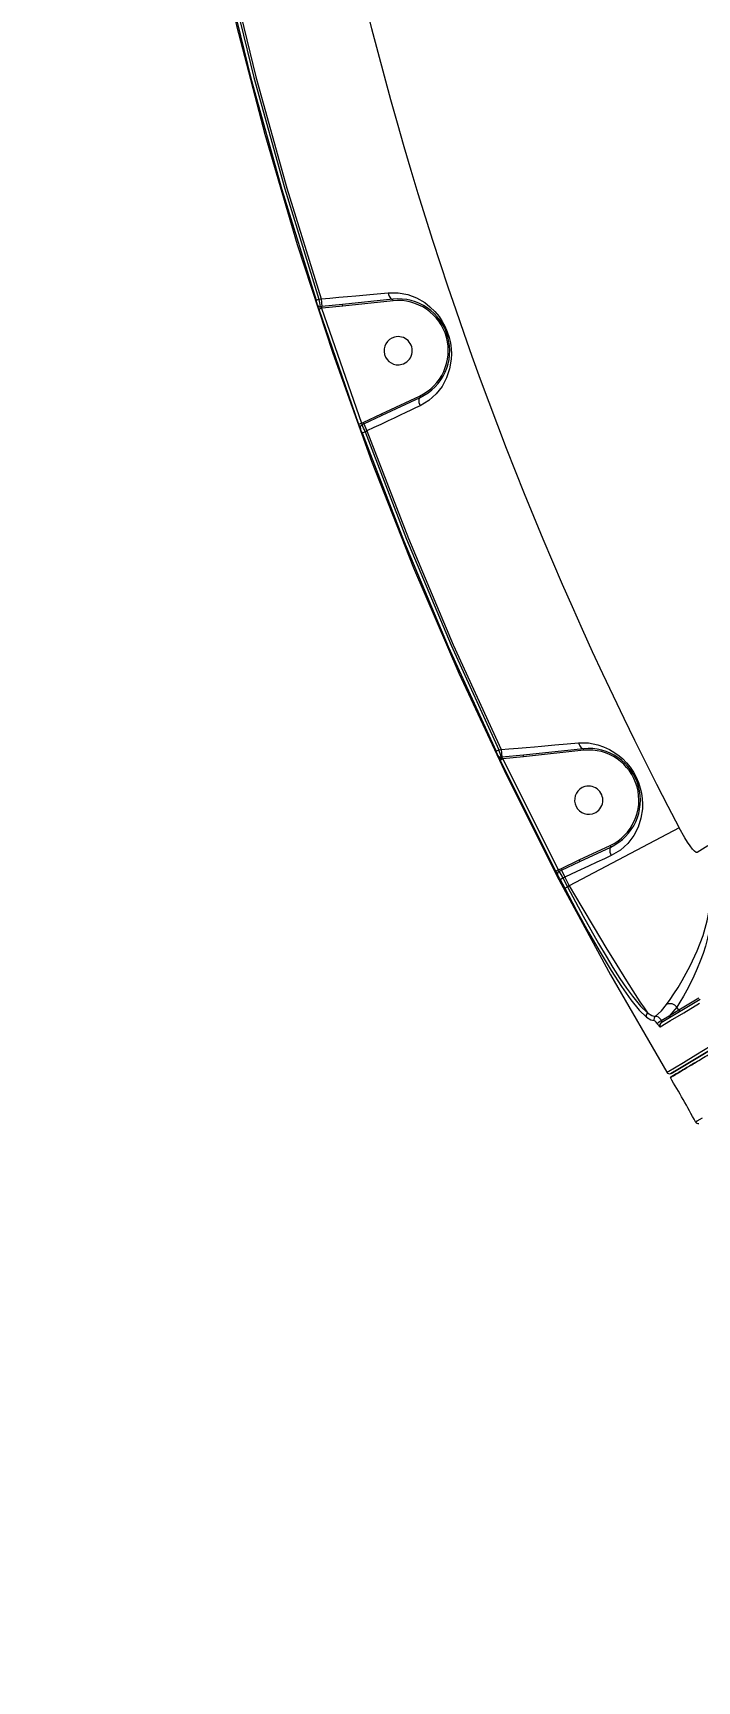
# Model space of a CAD drawing. Header units: millimetres. Extents: x -6879 to 7341, y -8047 to 7187.
# Drawn here: x -584 to -373, y -2373 to -1848 of the extents above; entities that cross this region are included whole.
import ezdxf

# ---------------------------------------------------------------- set-up
doc = ezdxf.new("R2010")
doc.units = ezdxf.units.MM
for name, color, linetype in [('DIKOM_ОБЪЕКТ', 7, 'Continuous'), ('DIKOM_РАЗМЕР_ЗОНА', 7, 'Continuous'), ('DIKOM_РАЗМЕР_ОБЪЕКТА', 7, 'Continuous')]:
    doc.layers.add(name, color=color, linetype=linetype)
doc.styles.add('style1', font='arial.ttf', dxfattribs={"width": 0.8})
doc.dimstyles.new('1-50', dxfattribs={"dimtxt": 300, "dimasz": 200, "dimexe": 100, "dimexo": 0, "dimgap": 100, "dimtad": 0, "dimdec": 0, "dimtxsty": 'style1', "dimcen": 0, "dimclrd": 7, "dimclre": 7, "dimadec": 1, "dimazin": 2, "dimtfac": 1, "dimtdec": 0, "dimtmove": 1, "dimatfit": 3, "dimfxl": 0, "dimlwd": 25, "dimlwe": 18, "dimarcsym": 0})

# ---------------------------------------------------------------- blocks, each defined once
blk = doc.blocks.new('*D20')
at = {"layer": 'Defpoints', "color": 0, "transparency": 16777216}
for p in [(-335.47, 4138.44), (-5198.79, -5966.88), (-1568.13, -5966.88)]:
    blk.add_point(p, dxfattribs=at)
at = {"layer": 'DIKOM_РАЗМЕР_ОБЪЕКТА', "color": 7, "lineweight": 18, "transparency": 16777216}
for p, q in [((-335.47, 4138.44), (-5298.79, 4138.44)), ((-1568.13, -5966.88), (-5298.79, -5966.88))]:
    blk.add_line(p, q, dxfattribs=at)
at = {"layer": 'DIKOM_РАЗМЕР_ОБЪЕКТА', "color": 7, "lineweight": 25, "transparency": 16777216}
for p, q in [((-5198.79, 3938.44), (-5198.79, -81.84)), ((-5198.79, -5766.88), (-5198.79, -1161.62))]:
    blk.add_line(p, q, dxfattribs=at)
at = {"layer": 'DIKOM_РАЗМЕР_ОБЪЕКТА', "color": 7, "transparency": 16777216}
for points in [[(-5232.12, 3938.44), (-5165.46, 3938.44), (-5198.79, 4138.44)], [(-5232.12, -5766.88), (-5165.46, -5766.88), (-5198.79, -5966.88)]]:
    blk.add_solid(points, dxfattribs=at)
at = {"layer": 'DIKOM_РАЗМЕР_ОБЪЕКТА', "color": 0, "transparency": 16777216, "insert": (-5198.79, -621.73), "char_height": 300, "attachment_point": 5, "rotation": 90, "style": 'style1'}
blk.add_mtext('10100', dxfattribs=at)
blk = doc.blocks.new('*D19')
at = {"layer": 'Defpoints', "color": 0, "transparency": 16777216}
for p in [(5624.04, 6094.27), (-4435.35, 2864.29), (5624.04, -2640.11)]:
    blk.add_point(p, dxfattribs=at)
at = {"layer": 'DIKOM_РАЗМЕР_ОБЪЕКТА', "color": 7, "lineweight": 18, "transparency": 16777216}
for p, q in [((-4435.35, 2864.29), (-4435.35, 6194.27)), ((5624.04, -2640.11), (5624.04, 6194.27))]:
    blk.add_line(p, q, dxfattribs=at)
at = {"layer": 'DIKOM_РАЗМЕР_ОБЪЕКТА', "color": 7, "lineweight": 25, "transparency": 16777216}
for p, q in [((-4235.35, 6094.27), (2113.67, 6094.27)), ((5424.04, 6094.27), (3193.46, 6094.27))]:
    blk.add_line(p, q, dxfattribs=at)
at = {"layer": 'DIKOM_РАЗМЕР_ОБЪЕКТА', "color": 7, "transparency": 16777216}
for points in [[(-4235.35, 6127.6), (-4235.35, 6060.94), (-4435.35, 6094.27)], [(5424.04, 6127.6), (5424.04, 6060.94), (5624.04, 6094.27)]]:
    blk.add_solid(points, dxfattribs=at)
at = {"layer": 'DIKOM_РАЗМЕР_ОБЪЕКТА', "color": 0, "transparency": 16777216, "insert": (2653.56, 6094.27), "char_height": 300, "attachment_point": 5, "style": 'style1'}
blk.add_mtext('10100', dxfattribs=at)
blk = doc.blocks.new('*D18')
at = {"layer": 'Defpoints', "color": 0, "transparency": 16777216}
for p in [(-342.29, 5666.7), (-6681.79, -8047.27), (-1651.48, -8047.27)]:
    blk.add_point(p, dxfattribs=at)
at = {"layer": 'DIKOM_РАЗМЕР_ЗОНА', "color": 7, "lineweight": 18, "transparency": 16777216}
for p, q in [((-342.29, 5666.7), (-6781.79, 5666.7)), ((-1651.48, -8047.27), (-6781.79, -8047.27))]:
    blk.add_line(p, q, dxfattribs=at)
at = {"layer": 'DIKOM_РАЗМЕР_ЗОНА', "color": 7, "lineweight": 25, "transparency": 16777216}
for p, q in [((-6681.79, 5466.7), (-6681.79, -340.84)), ((-6681.79, -7847.27), (-6681.79, -1420.62))]:
    blk.add_line(p, q, dxfattribs=at)
at = {"layer": 'DIKOM_РАЗМЕР_ЗОНА', "color": 7, "transparency": 16777216}
for points in [[(-6715.12, 5466.7), (-6648.46, 5466.7), (-6681.79, 5666.7)], [(-6715.12, -7847.27), (-6648.46, -7847.27), (-6681.79, -8047.27)]]:
    blk.add_solid(points, dxfattribs=at)
at = {"layer": 'DIKOM_РАЗМЕР_ЗОНА', "color": 0, "transparency": 16777216, "insert": (-6681.79, -880.73), "char_height": 300, "attachment_point": 5, "rotation": 90, "style": 'style1'}
blk.add_mtext('13700', dxfattribs=at)
blk = doc.blocks.new('*D17')
at = {"layer": 'Defpoints', "color": 0, "transparency": 16777216}
for p in [(-5935.35, 6990.27), (-5935.35, 998.27), (7340.79, -2830.86)]:
    blk.add_point(p, dxfattribs=at)
at = {"layer": 'DIKOM_РАЗМЕР_ЗОНА', "color": 7, "lineweight": 18, "transparency": 16777216}
for p, q in [((-5935.35, 998.27), (-5935.35, 7090.27)), ((7340.79, -2830.86), (7340.79, 7090.27))]:
    blk.add_line(p, q, dxfattribs=at)
at = {"layer": 'DIKOM_РАЗМЕР_ЗОНА', "color": 7, "lineweight": 25, "transparency": 16777216}
for p, q in [((-5735.35, 6990.27), (2016.67, 6990.27)), ((7140.79, 6990.27), (3096.46, 6990.27))]:
    blk.add_line(p, q, dxfattribs=at)
at = {"layer": 'DIKOM_РАЗМЕР_ЗОНА', "color": 7, "transparency": 16777216}
for points in [[(-5735.35, 7023.6), (-5735.35, 6956.94), (-5935.35, 6990.27)], [(7140.79, 7023.6), (7140.79, 6956.94), (7340.79, 6990.27)]]:
    blk.add_solid(points, dxfattribs=at)
at = {"layer": 'DIKOM_РАЗМЕР_ЗОНА', "color": 0, "transparency": 16777216, "insert": (2556.56, 6990.27), "char_height": 300, "attachment_point": 5, "style": 'style1'}
blk.add_mtext('13300', dxfattribs=at)

msp = doc.modelspace()

# ---------------------------------------------------------------- linework, layer by layer
at = {"layer": 'DIKOM_ОБЪЕКТ', "color": 7, "linetype": 'Continuous', "lineweight": 15}
for p, q in [((157.22, -1856.25), (-380.76, -2179.5)), ((-494.11, -1933.04), (-493.16, -1932.73)), ((-493.16, -1932.73), (-492.49, -1932.66)), ((-492.49, -1932.66), (-492.23, -1935.11)), ((-469.56, -1932.73), (-485.61, -1934.44)), ((-469.51, -1933.23), (-485.56, -1934.94)), ((-469.51, -1933.23), (-469.56, -1932.73)), ((-493.26, -1935.93), (-492.31, -1935.62)), ((-493.26, -1935.93), (-480.5, -1972.6)), ((-492.23, -1935.11), (-492.63, -1935.16)), ((-492.18, -1935.6), (-492.31, -1935.62)), ((-492.31, -1935.62), (-479.56, -1972.25)), ((-485.61, -1934.44), (-492.23, -1935.11)), ((-492.18, -1935.6), (-492.23, -1935.11)), ((-485.56, -1934.94), (-492.18, -1935.6)), ((-485.56, -1934.94), (-485.61, -1934.44)), ((-473.2, -1969.25), (-461.08, -1963.62)), ((-472.99, -1969.71), (-460.87, -1964.07)), ((-461.08, -1963.62), (-460.87, -1964.07)), ((-479.1, -1972.04), (-473.2, -1969.25)), ((-478.89, -1972.49), (-472.99, -1969.71)), ((-473.2, -1969.25), (-472.99, -1969.71)), ((-480.5, -1972.6), (-479.56, -1972.25)), ((-479.56, -1972.25), (-479.1, -1972.04)), ((-479.43, -1972.73), (-478.89, -1972.49)), ((-479.39, -1975.35), (-478.46, -1975)), ((-478.89, -1972.49), (-479.1, -1972.04)), ((-478.89, -1972.49), (-477.86, -1974.72)), ((-478.46, -1975), (-477.86, -1974.72)), ((-380.76, -2179.5), (-201.93, -2072.05)), ((-436.64, -2076.81), (-435.73, -2076.38)), ((-435.73, -2076.38), (-435.04, -2076.31)), ((-435.38, -2079.65), (-434.48, -2079.22)), ((-435.38, -2079.65), (-417.68, -2115.09)), ((-435.04, -2076.31), (-434.78, -2078.76)), ((-434.78, -2078.76), (-435.01, -2078.78)), ((-427.92, -2078.06), (-434.78, -2078.76)), ((-434.78, -2078.76), (-434.75, -2079.01)), ((-434.75, -2079.01), (-434.48, -2079.22)), ((-427.87, -2078.56), (-434.48, -2079.22)), ((-434.48, -2079.22), (-416.79, -2114.63)), ((-408.74, -2076.02), (-427.92, -2078.06)), ((-427.87, -2078.56), (-427.92, -2078.06)), ((-408.69, -2076.52), (-427.87, -2078.56)), ((-408.69, -2076.52), (-408.74, -2076.02)), ((-378.23, -2101.25), (-413.28, -2119.71)), ((-415.98, -2114.26), (-410.1, -2111.48)), ((-410.1, -2111.48), (-400.26, -2106.91)), ((-410.1, -2111.48), (-409.89, -2111.93)), ((-409.89, -2111.93), (-400.05, -2107.36)), ((-400.26, -2106.91), (-400.05, -2107.36)), ((-417.68, -2115.09), (-416.79, -2114.63)), ((-416.79, -2114.63), (-415.98, -2114.26)), ((-416.48, -2115.03), (-415.78, -2114.7)), ((-415.78, -2114.7), (-415.98, -2114.26)), ((-415.78, -2114.7), (-409.89, -2111.93)), ((-415.78, -2114.7), (-414.74, -2116.94)), ((-415.34, -2117.22), (-414.74, -2116.94)), ((-414.74, -2116.94), (-413.28, -2119.71)), ((-416.22, -2117.68), (-415.34, -2117.22)), ((-416.22, -2117.68), (-414.73, -2120.52)), ((-415.34, -2117.22), (-413.85, -2120.05)), ((-414.73, -2120.52), (-413.85, -2120.05)), ((-413.28, -2119.71), (-413.85, -2120.05)), ((-383.93, -2163.32), (-371.47, -2155.83)), ((-378.98, -2158.4), (-381.45, -2161.25)), ((-378.98, -2158.4), (-378.98, -2158.4)), ((-378.38, -2159.4), (-378.98, -2158.4)), ((-371.92, -2155.52), (-378.38, -2159.4)), ((-381.45, -2161.25), (-383.76, -2162.71)), ((-378.38, -2159.4), (-381.45, -2161.25))]:
    msp.add_line(p, q, dxfattribs=at)
at = {"layer": 'DIKOM_ОБЪЕКТ', "color": 7, "linetype": 'Continuous', "lineweight": 15, "flags": 128}
for points in [[(-554.45, -1557.82), (-553.86, -1594.36), (-552.18, -1630.87), (-549.39, -1667.32), (-545.5, -1703.66), (-540.52, -1739.86), (-534.57, -1775.26), (-527.56, -1810.47), (-519.52, -1845.45), (-510.44, -1880.18), (-500.14, -1915.25), (-488.79, -1949.99), (-476.39, -1984.37), (-462.96, -2018.36), (-448.52, -2051.93), (-433.34, -2084.46), (-417.21, -2116.53), (-400.14, -2148.1), (-382.13, -2179.16)], [(-523.67, -1826.45), (-514.9, -1862.28), (-505.04, -1897.82), (-494.11, -1933.04)], [(-522.7, -1826.23), (-513.93, -1862.03), (-504.09, -1897.53), (-493.16, -1932.73)], [(-522.08, -1825.94), (-513.31, -1861.82), (-503.44, -1897.39), (-492.49, -1932.66)], [(-492.49, -1932.66), (-489.68, -1932.4), (-486.87, -1932.14), (-484.1, -1931.88), (-481.37, -1931.62), (-475.72, -1931.09), (-471.07, -1930.66)], [(-471.07, -1930.66), (-467.86, -1930.68), (-464.85, -1931.26), (-462.02, -1932.32), (-459.4, -1933.84), (-457.75, -1935.12), (-456.21, -1936.62), (-454.82, -1938.3), (-453.81, -1939.82), (-452.97, -1941.37), (-452.21, -1943.11), (-451.62, -1944.91), (-451.22, -1946.68), (-450.98, -1948.52), (-450.9, -1950.18), (-450.97, -1951.89), (-451.48, -1954.98), (-452.46, -1957.85), (-453.88, -1960.52), (-455.75, -1962.93), (-458.09, -1965.04), (-460.91, -1966.74)], [(-471.07, -1930.66), (-470.94, -1931.22), (-470.75, -1931.72), (-470.53, -1932.12), (-470.3, -1932.41), (-469.88, -1932.69), (-469.57, -1932.73)], [(-460.87, -1964.07), (-461.1, -1964.27), (-461.28, -1964.75), (-461.31, -1965.14), (-461.26, -1965.63), (-461.12, -1966.18), (-460.91, -1966.74)], [(-460.91, -1966.74), (-462.32, -1967.4), (-463.84, -1968.12), (-465.49, -1968.9), (-467.26, -1969.73), (-469.16, -1970.63), (-471.1, -1971.54), (-473.46, -1972.65), (-475.65, -1973.68), (-477.86, -1974.72)], [(-478.46, -1975), (-465.24, -2009.23), (-451, -2043.02), (-435.73, -2076.38)], [(-477.86, -1974.72), (-464.61, -2009.02), (-450.34, -2042.88), (-435.04, -2076.31)], [(-479.39, -1975.35), (-466.17, -2009.59), (-451.91, -2043.43), (-436.64, -2076.81)], [(-435.04, -2076.31), (-432.6, -2076.09), (-429.57, -2075.83), (-427.04, -2075.61), (-424.39, -2075.38), (-422.11, -2075.19), (-417.88, -2074.82), (-413.97, -2074.48), (-410.31, -2074.17)], [(-410.31, -2074.17), (-407.19, -2074.2), (-404.22, -2074.75), (-402.32, -2075.39), (-400.47, -2076.24), (-398.72, -2077.29), (-397.41, -2078.25), (-396.21, -2079.3), (-394.98, -2080.57), (-393.89, -2081.91), (-392.84, -2083.47), (-391.95, -2085.11), (-391.22, -2086.8), (-390.63, -2088.59), (-390.25, -2090.24), (-390.01, -2091.97), (-389.92, -2093.54), (-389.96, -2095.16), (-390.41, -2098.18), (-391.32, -2101.04), (-392.72, -2103.74), (-394.59, -2106.2), (-396.99, -2108.36), (-399.9, -2110.1)], [(-410.31, -2074.17), (-410.16, -2074.68), (-409.96, -2075.13), (-409.49, -2075.74), (-409.06, -2075.99), (-408.75, -2076.02)], [(-435.7, -2078.97), (-435.55, -2079.3), (-435.38, -2079.65)], [(-435.7, -2078.97), (-435.65, -2079.03), (-435.57, -2079.08), (-435.47, -2079.11), (-435.35, -2079.12), (-435.22, -2079.12), (-435.07, -2079.1), (-434.91, -2079.06), (-434.75, -2079.01)], [(-372.51, -2109.09), (-372.85, -2109.07), (-373.35, -2108.7), (-373.99, -2108.01), (-374.75, -2107.03), (-375.58, -2105.81), (-376.45, -2104.4), (-378.23, -2101.25)], [(-399.9, -2110.1), (-402.03, -2111.08), (-404.46, -2112.2), (-407.17, -2113.45), (-410.93, -2115.19), (-414.74, -2116.94)], [(-400.05, -2107.36), (-400.25, -2107.55), (-400.39, -2108.04), (-400.38, -2108.45), (-400.3, -2108.95), (-400.14, -2109.52), (-399.9, -2110.1)], [(-369.03, -2106.98), (-372.51, -2109.09)], [(-414.73, -2120.52), (-410.94, -2127.6), (-407.14, -2134.47), (-403.45, -2140.88), (-399.91, -2146.75), (-396.61, -2151.86), (-393.6, -2156.12), (-390.95, -2159.37), (-388.69, -2161.55)], [(-413.85, -2120.05), (-411.31, -2124.84), (-408.82, -2129.41), (-406.43, -2133.72), (-403.93, -2138.1), (-401.56, -2142.12), (-399.34, -2145.75), (-397.12, -2149.24), (-395.05, -2152.31), (-393.16, -2154.92), (-390.54, -2158.11), (-388.32, -2160.24)], [(-413.28, -2119.71), (-409.26, -2126.55), (-405.33, -2133.14), (-401.59, -2139.35), (-398.14, -2145.01), (-395.01, -2150.04), (-392.27, -2154.36), (-390.75, -2156.69), (-389.42, -2158.67), (-388.32, -2160.24)], [(-382.22, -2157.53), (-381.1, -2155.93), (-379.88, -2154.12), (-378.59, -2152.11), (-377.28, -2149.93), (-374.73, -2145.28), (-372.46, -2140.45), (-370.61, -2135.59), (-369.26, -2130.89), (-368.43, -2126.49), (-368.2, -2124.49), (-368.05, -2122.68)], [(-367.56, -2123.54), (-367.56, -2124.69), (-367.6, -2125.98), (-367.67, -2127.39), (-367.7, -2127.85), (-367.74, -2128.36), (-367.8, -2128.92), (-367.86, -2129.54), (-367.96, -2130.39), (-368.17, -2131.79), (-368.59, -2134.09), (-369.13, -2136.45), (-369.83, -2138.95), (-370.57, -2141.27), (-371.48, -2143.74), (-372.43, -2146.07), (-373.5, -2148.48), (-374.59, -2150.72), (-375.75, -2152.94), (-376.87, -2154.94), (-377.98, -2156.81), (-378.98, -2158.4)], [(-385.83, -2161.34), (-383.91, -2159.58), (-382.22, -2157.53)], [(-384.26, -2164.67), (-380.94, -2162.68), (-376.77, -2160.17), (-371.77, -2157.17)], [(-388.69, -2161.55), (-387.29, -2162.44), (-386.15, -2162.68)], [(-388.32, -2160.24), (-386.95, -2161.11), (-385.83, -2161.34)], [(-385.83, -2161.34), (-385.45, -2161.32), (-384.96, -2161.52), (-384.37, -2161.98), (-384.06, -2162.31), (-383.76, -2162.71)], [(-385.19, -2163.72), (-385.03, -2163.97), (-384.86, -2164.19), (-384.59, -2164.5), (-384.39, -2164.66), (-384.26, -2164.67)], [(-380.86, -2161.48), (-380.93, -2161.51), (-381.01, -2161.52), (-381.09, -2161.52), (-381.17, -2161.49), (-381.25, -2161.45), (-381.33, -2161.4), (-381.4, -2161.33), (-381.45, -2161.25)], [(-377.79, -2159.63), (-377.94, -2159.68), (-378.1, -2159.65), (-378.26, -2159.55), (-378.38, -2159.4)], [(-382.13, -2179.16), (-381.51, -2178.78), (-379.74, -2177.72), (-376.88, -2176), (-372.95, -2173.64), (-367.99, -2170.66)], [(-377.84, -2178.91), (-379.18, -2179.71), (-380.58, -2180.55), (-381.03, -2180.83)], [(-381.03, -2180.83), (-380.64, -2180.59), (-380.62, -2180.58)], [(-372.99, -2195), (-372.44, -2194.68), (-370.8, -2193.69)]]:
    msp.add_lwpolyline(points, dxfattribs=at)
at = {"layer": 'DIKOM_ОБЪЕКТ', "color": 7, "linetype": 'Continuous', "lineweight": 15}
for centre, radius, start, end in [((655.55, -1556.82), 1168.37, 183.22698, 207.77302), ((-508.82, -1938.21), 15.59, 13.7783, 19.3359), ((-532.71, -1942.72), 40.79, 10.683, 14.1765), ((-467.91, -1949.15), 16.5, 295.2573, 95.7439), ((-467.91, -1949.15), 16, 295.2734, 95.7266), ((-478.25, -1930.61), 15.92, 194.0567, 199.5036), ((-492.74, -1934.16), 0.998, 198.8466, 276.3765), ((-490.96, -1934.3), 1.89, 206.7978, 224.4065), ((-467.91, -1949.15), 4.5, 105.5, 285.5), ((-467.91, -1949.15), 4.5, 285.5, 105.5), ((-465.91, -1967.62), 15.42, 198.8395, 204.3085), ((-479.01, -1973.64), 1, 114.8091, 199.2448), ((-493.69, -1980.27), 15.12, 19.0084, 24.5876), ((-477.81, -1972.04), 1.77, 186.8549, 202.7455), ((-517.12, -1990.11), 41.51, 21.3486, 24.7376), ((-451.59, -2084.31), 16.73, 21.2677, 26.6225), ((-428.76, -2075.57), 7.73, 200.0819, 206.0675), ((-435.12, -2077.79), 0.996, 206.1252, 276.5622), ((-474.83, -2089.67), 41.3, 15.2753, 18.7681), ((-433.61, -2077.46), 1.93, 223.1476, 233.7974), ((-407.09, -2092.44), 16.5, 295.2586, 95.745), ((-407.09, -2092.44), 16, 295.2734, 95.7266), ((-407.09, -2092.44), 4.5, 105.5, 285.5), ((-407.09, -2092.44), 4.5, 285.5, 105.5), ((-403.75, -2108.23), 15.53, 206.2366, 211.6637), ((-416.06, -2115.94), 1, 115.0038, 206.4555), ((-429.88, -2124.46), 15.25, 26.4085, 31.9385), ((-415.17, -2113.73), 1.85, 209.2154, 224.1749), ((-453.19, -2135.54), 42.05, 25.8264, 29.1742), ((-381.19, -2160.06), 2.77, 36.9489, 112.676), ((-387.77, -2161.1), 1.02, 122.2649, 205.6852), ((-385.27, -2162.18), 1.01, 123.8705, 209.6697), ((-388.01, -2165.28), 3.22, 28.8728, 50.2972), ((-382.54, -2166.06), 3.56, 109.9673, 138.6479), ((-383.41, -2164.17), 0.994, 121.4835, 210.7553), ((-384.23, -2162.91), 0.512, 306.6649, 23.0358), ((-381.28, -2178.64), 1, 210.9524, 285.5), ((-381.28, -2178.64), 1, 285.4999, 301), ((-698.7, -2370.54), 370, 28.3212, 30.8456), ((-698.7, -2370.54), 370, 28.3212, 30.8456), ((-372.11, -2194.53), 1, 208.3212, 278.5623)]:
    msp.add_arc(centre, radius, start, end, dxfattribs=at)
for points, knots in [([(-380.63, -2180.59), (-380.64, -2180.59), (-381.03, -2180.82), (-381.11, -2180.87), (-380.76, -2180.66), (-379.45, -2179.88), (-377.33, -2178.6), (-374.36, -2176.82), (-370.55, -2174.53), (-365.99, -2171.79), (-360.73, -2168.63), (-354.85, -2165.1), (-348.28, -2161.15), (-341.05, -2156.8), (-333, -2151.96), (-324.08, -2146.6), (-314.23, -2140.69), (-303.65, -2134.33), (-292.39, -2127.57), (-280.52, -2120.43), (-268.31, -2113.09), (-255.81, -2105.58), (-243.05, -2097.92), (-229.79, -2089.95), (-216.06, -2081.7), (-206.54, -2075.98), (-201.77, -2073.12)], [0, 0, 0, 0, 0.000602, 0.042955, 0.087866, 0.132514, 0.177008, 0.221453, 0.265955, 0.310619, 0.352979, 0.395326, 0.437435, 0.479398, 0.521304, 0.565786, 0.610408, 0.655279, 0.700226, 0.744901, 0.789408, 0.831314, 0.873253, 0.915314, 0.957587, 1, 1, 1, 1]), ([(-379.24, -2178.58), (-379.66, -2178.84), (-380.49, -2179.34), (-380.9, -2179.58), (-380.75, -2179.49), (-380.74, -2179.49)], [0, 0, 0, 0, 0.486046, 0.974859, 1, 1, 1, 1]), ([(-373.17, -2176.1), (-373.79, -2176.47), (-375.57, -2177.54), (-377.44, -2178.67), (-378.39, -2179.24), (-378.76, -2179.46)], [0, 0, 0, 0, 0.2494099, 0.7169139, 1, 1, 1, 1])]:
    msp.add_open_spline(points, degree=3, knots=knots, dxfattribs=at)

# ---------------------------------------------------------------- dimensions: what is measured, and where the dimension line sits
at = {"layer": 'DIKOM_РАЗМЕР_ЗОНА'}
dim = msp.add_linear_dim(base=(-5935.35, 6990.27), p1=(7340.79, -2830.86), p2=(-5935.35, 998.27), text='13300', dimstyle='1-50', override={"dimscale": 1, "dimtix": 0, "dimtofl": 1, "dimtmove": 1, "dimatfit": 3}, dxfattribs=at)
dim.commit()
dim.dimension.update_dxf_attribs({"geometry": '*D17', "text_midpoint": (2556.56, 6990.27), "dimtype": 160})
dim = msp.add_linear_dim(base=(-6681.79, -8047.27), p1=(-342.29, 5666.7), p2=(-1651.48, -8047.27), angle=270, text='13700', dimstyle='1-50', override={"dimscale": 1, "dimtix": 0, "dimtofl": 1, "dimtmove": 1, "dimatfit": 3}, dxfattribs=at)
dim.commit()
dim.dimension.update_dxf_attribs({"geometry": '*D18', "text_midpoint": (-6681.79, -880.73), "dimtype": 160})
at = {"layer": 'DIKOM_РАЗМЕР_ОБЪЕКТА'}
dim = msp.add_linear_dim(base=(5624.04, 6094.27), p1=(-4435.35, 2864.29), p2=(5624.04, -2640.11), text='10100', dimstyle='1-50', override={"dimscale": 1, "dimtix": 0, "dimtofl": 1, "dimtmove": 1, "dimatfit": 3}, dxfattribs=at)
dim.commit()
dim.dimension.update_dxf_attribs({"geometry": '*D19', "text_midpoint": (2653.56, 6094.27), "dimtype": 160})
dim = msp.add_linear_dim(base=(-5198.79, -5966.88), p1=(-335.47, 4138.44), p2=(-1568.13, -5966.88), angle=270, text='10100', dimstyle='1-50', override={"dimscale": 1, "dimtix": 0, "dimtofl": 1, "dimtmove": 1, "dimatfit": 3}, dxfattribs=at)
dim.commit()
dim.dimension.update_dxf_attribs({"geometry": '*D20', "text_midpoint": (-5198.79, -621.73), "dimtype": 160})

doc.saveas('drawing.dxf')
